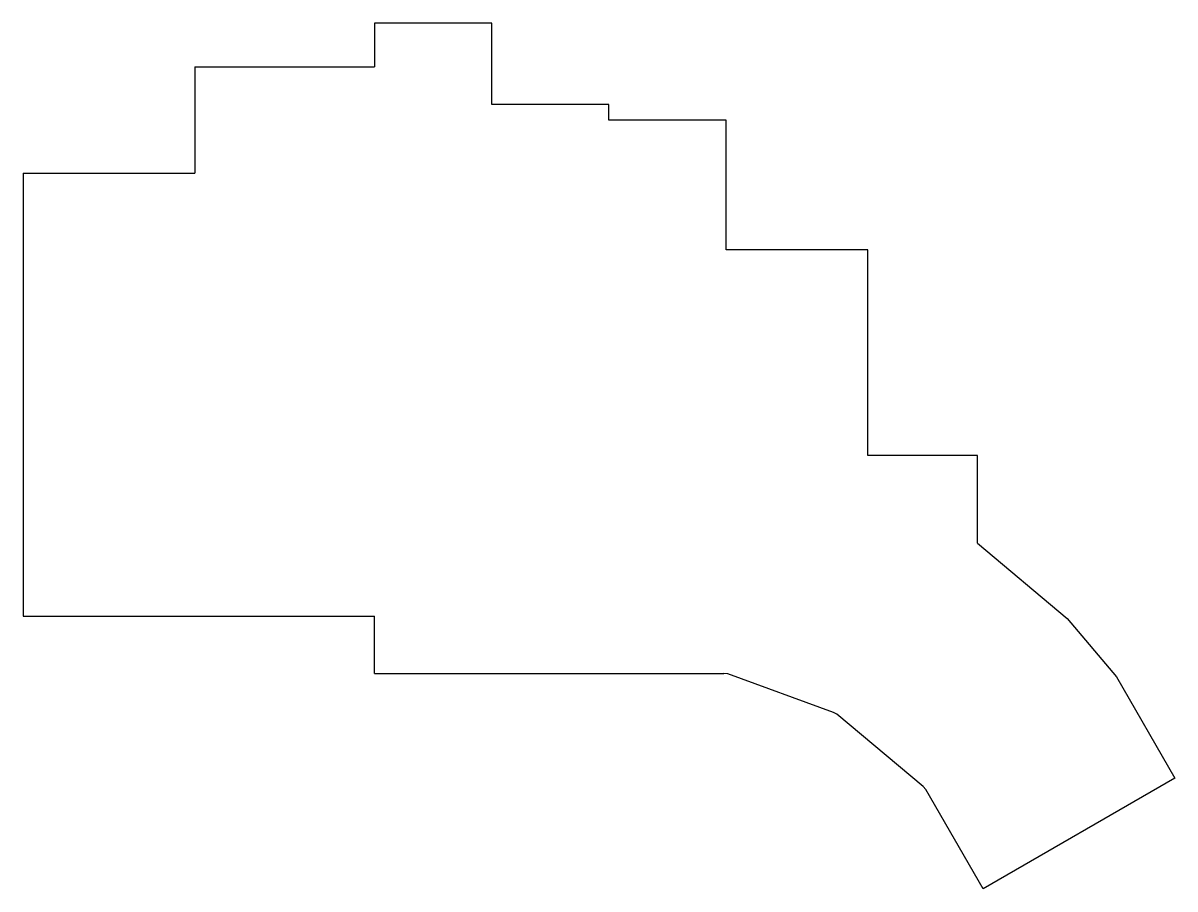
# Model space of a CAD drawing. Header units: millimetres. Extents: x 9 to 193, y -52 to 86.
import ezdxf

# ---------------------------------------------------------------- set-up
doc = ezdxf.new("R2010")
doc.units = ezdxf.units.MM

msp = doc.modelspace()

# ---------------------------------------------------------------- linework, layer by layer
for p, q in [((83.52, 85.88), (64.8, 85.88)), ((64.8, 85.88), (64.8, 78.88)), ((83.52, 72.88), (83.52, 85.88)), ((36.08, 78.88), (64.8, 78.88)), ((36.08, 78.88), (36.08, 61.88)), ((102.24, 72.88), (83.52, 72.88)), ((102.24, 70.38), (102.24, 72.88)), ((120.96, 70.38), (102.24, 70.38)), ((120.96, 49.66), (120.96, 70.38)), ((8.64, 61.88), (36.08, 61.88)), ((8.64, 61.88), (8.64, -8.84)), ((143.6, 49.66), (120.96, 49.66)), ((143.6, 16.8), (143.6, 49.66)), ((161.1, 16.8), (143.6, 16.8)), ((161.1, 2.8), (161.1, 16.8)), ((161.1, 2.8), (175.44, -9.24)), ((8.64, -8.84), (64.8, -8.84)), ((64.8, -18.02), (64.8, -8.84)), ((175.44, -9.24), (183.29, -18.54)), ((64.8, -18.02), (120.6, -18.02)), ((121.2, -18.09), (120.6, -18.02)), ((138.11, -24.25), (121.2, -18.09)), ((183.29, -18.54), (192.65, -34.75)), ((138.65, -24.52), (138.11, -24.25)), ((152.44, -36.09), (138.65, -24.52)), ((192.65, -34.75), (162.03, -52.43)), ((152.85, -36.53), (152.44, -36.09)), ((162.03, -52.43), (152.85, -36.53))]:
    msp.add_line(p, q)

doc.saveas('drawing.dxf')
